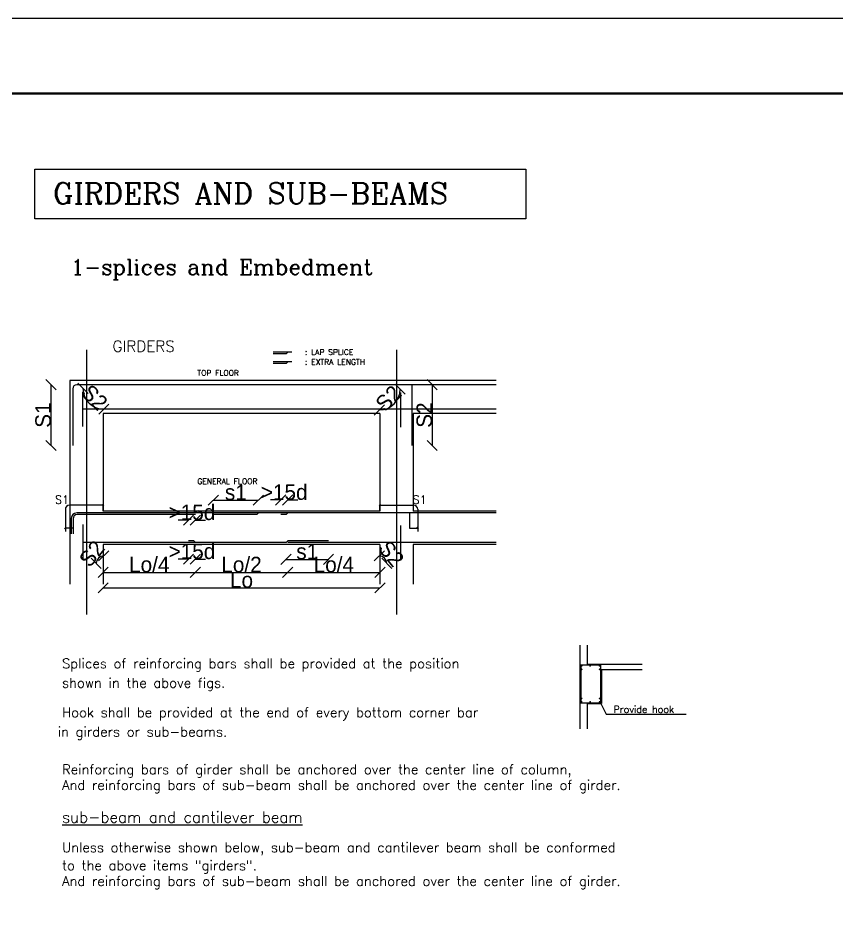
# Model space of a CAD drawing. Extents: x 166525 to 167198, y 178739 to 179747.
# Drawn here: x 167054.76 to 167067.93, y 179510.1 to 179524.79 of the extents above; entities that cross this region are included whole.
import ezdxf

# ---------------------------------------------------------------- set-up
doc = ezdxf.new("R2010")
doc.units = 0
doc.header["$MEASUREMENT"] = 0
doc.linetypes.add('AUSGEZOGEN', pattern=[0])
doc.linetypes.add('HIDDEN', pattern=[9.525, 6.35, -3.175])
doc.layers.get('0').update_dxf_attribs({"linetype": 'CONTINUOUS'})
doc.layers.get('DEFPOINTS').update_dxf_attribs({"linetype": 'CONTINUOUS'})
for name, color, linetype in [('1', 7, 'CONTINUOUS'), ('CL', 7, 'AUSGEZOGEN'), ('COVER', 7, 'CONTINUOUS'), ('MHATCH', 8, 'CONTINUOUS'), ('outdim', 42, 'CONTINUOUS'), ('Steel', 2, 'CONTINUOUS'), ('TEXT', 7, 'CONTINUOUS')]:
    doc.layers.add(name, color=color, linetype=linetype)
doc.styles.add('ROMANC', font='romanc', dxfattribs={"height": 30})
doc.styles.add('ROMANS', font='romans.shx')
doc.dimstyles.new('mais 1-100 plan', dxfattribs={"dimtxt": 0.25, "dimasz": 0.1635, "dimexe": 0.18, "dimexo": 0.0625, "dimgap": 0, "dimtad": 1, "dimzin": 0, "dimdsep": 46, "dimtxsty": 'Standard', "dimblk": 'OBLIQUE', "dimcen": 0, "dimse1": 1, "dimse2": 1, "dimclrd": 8, "dimclrt": 4, "dimadec": 0, "dimazin": 0, "dimtfac": 1, "dimtix": 1, "dimtofl": 0, "dimtmove": 0, "dimatfit": 3, "dimldrblk": 'OBLIQUE', "dimfxl": 0.18, "dimtolj": 1, "dimtzin": 0, "dimarcsym": 0})

# ---------------------------------------------------------------- blocks, each defined once
blk = doc.blocks.new('_OBLIQUE')
at = {"color": 0, "linetype": 'ByBlock'}
blk.add_line((-0.5, -0.5), (0.5, 0.5), dxfattribs=at)
blk = doc.blocks.new('*D1444')
at = {"color": 8, "linetype": 'Continuous', "lineweight": -2, "transparency": 16777216}
blk.add_line((167056.123, 179515.622), (167060.578, 179515.622), dxfattribs=at)
at = {"layer": 'DEFPOINTS', "color": 0, "linetype": 'Continuous', "transparency": 16777216}
for p in [(167056.123, 179516.203), (167060.578, 179516.172), (167060.578, 179515.622)]:
    blk.add_point(p, dxfattribs=at)
at = {"color": 8, "linetype": 'Continuous', "lineweight": -2, "transparency": 16777216, "xscale": 0.1635000000000001, "yscale": 0.1635000000000001, "zscale": 0.1635000000000001, "rotation": 180}
blk.add_blockref('_OBLIQUE', (167056.123, 179515.622), dxfattribs=at)
at = {"color": 8, "linetype": 'Continuous', "lineweight": -2, "transparency": 16777216, "xscale": 0.1635000000000001, "yscale": 0.1635000000000001, "zscale": 0.1635000000000001}
blk.add_blockref('_OBLIQUE', (167060.578, 179515.622), dxfattribs=at)
at = {"color": 4, "linetype": 'Continuous', "transparency": 16777216, "insert": (167058.35, 179515.747), "char_height": 0.25, "attachment_point": 5}
blk.add_mtext('\\A1;{Lo}', dxfattribs=at)
blk = doc.blocks.new('*D1445')
at = {"color": 8, "linetype": 'Continuous', "lineweight": -2, "transparency": 16777216}
blk.add_line((167057.608, 179515.871), (167059.093, 179515.871), dxfattribs=at)
at = {"layer": 'DEFPOINTS', "color": 0, "linetype": 'Continuous', "transparency": 16777216}
for p in [(167057.608, 179516.233), (167059.093, 179516.233), (167059.093, 179515.871)]:
    blk.add_point(p, dxfattribs=at)
at = {"color": 8, "linetype": 'Continuous', "lineweight": -2, "transparency": 16777216, "xscale": 0.1635000000000001, "yscale": 0.1635000000000001, "zscale": 0.1635000000000001, "rotation": 180}
blk.add_blockref('_OBLIQUE', (167057.608, 179515.871), dxfattribs=at)
at = {"color": 8, "linetype": 'Continuous', "lineweight": -2, "transparency": 16777216, "xscale": 0.1635000000000001, "yscale": 0.1635000000000001, "zscale": 0.1635000000000001}
blk.add_blockref('_OBLIQUE', (167059.093, 179515.871), dxfattribs=at)
at = {"color": 4, "linetype": 'Continuous', "transparency": 16777216, "insert": (167058.35, 179515.996), "char_height": 0.25, "attachment_point": 5}
blk.add_mtext('\\A1;{Lo/2}', dxfattribs=at)
blk = doc.blocks.new('*D1450')
at = {"color": 8, "linetype": 'Continuous', "lineweight": -2, "transparency": 16777216}
for p, q in [((167058.981, 179517.037), (167058.818, 179517.037)), ((167059.093, 179517.037), (167059.256, 179517.037))]:
    blk.add_line(p, q, dxfattribs=at)
at = {"layer": 'DEFPOINTS', "color": 0, "linetype": 'Continuous', "transparency": 16777216}
for p in [(167058.981, 179516.905), (167059.093, 179517.037), (167059.093, 179516.931)]:
    blk.add_point(p, dxfattribs=at)
at = {"color": 8, "linetype": 'Continuous', "lineweight": -2, "transparency": 16777216, "xscale": 0.1635000000000001, "yscale": 0.1635000000000001, "zscale": 0.1635000000000001}
blk.add_blockref('_OBLIQUE', (167058.981, 179517.037), dxfattribs=at)
at = {"color": 8, "linetype": 'Continuous', "lineweight": -2, "transparency": 16777216, "xscale": 0.1635000000000001, "yscale": 0.1635000000000001, "zscale": 0.1635000000000001, "rotation": 180}
blk.add_blockref('_OBLIQUE', (167059.093, 179517.037), dxfattribs=at)
at = {"color": 4, "linetype": 'Continuous', "transparency": 16777216, "insert": (167059.037, 179517.162), "char_height": 0.25, "attachment_point": 5}
blk.add_mtext('\\A1;{>15d}', dxfattribs=at)
blk = doc.blocks.new('*D1483')
at = {"color": 8, "linetype": 'Continuous', "lineweight": -2, "transparency": 16777216}
blk.add_arc((167056.133, 179518.834), 0.335, 180, 270, dxfattribs=at)
at = {"layer": 'DEFPOINTS', "color": 0, "linetype": 'Continuous', "transparency": 16777216}
for p in [(167055.845, 179518.834), (167056.133, 179518.834), (167056.403, 179518.834), (167055.965, 179518.544), (167056.133, 179516.667)]:
    blk.add_point(p, dxfattribs=at)
at = {"color": 8, "linetype": 'Continuous', "lineweight": -2, "transparency": 16777216, "xscale": 0.1635000000000001, "yscale": 0.1635000000000001, "zscale": 0.1635000000000001}
for p, rotation in [((167055.798, 179518.834), 90), ((167056.133, 179518.5), 2.720224046015574e-10)]:
    blk.add_blockref('_OBLIQUE', p, dxfattribs=dict(at, rotation=rotation))
at = {"color": 4, "linetype": 'Continuous', "transparency": 16777216, "insert": (167055.984, 179518.686), "char_height": 0.25, "attachment_point": 5, "rotation": 315}
blk.add_mtext('\\A1;{S2}', dxfattribs=at)
blk = doc.blocks.new('*D1484')
at = {"color": 8, "linetype": 'Continuous', "lineweight": -2, "transparency": 16777216}
for p, q in [((167057.496, 179516.712), (167057.332, 179516.712)), ((167057.608, 179516.712), (167057.771, 179516.712))]:
    blk.add_line(p, q, dxfattribs=at)
at = {"layer": 'DEFPOINTS', "color": 0, "linetype": 'Continuous', "transparency": 16777216}
for p in [(167057.496, 179516.614), (167057.608, 179516.712), (167057.608, 179516.588)]:
    blk.add_point(p, dxfattribs=at)
at = {"color": 8, "linetype": 'Continuous', "lineweight": -2, "transparency": 16777216, "xscale": 0.1635000000000001, "yscale": 0.1635000000000001, "zscale": 0.1635000000000001}
blk.add_blockref('_OBLIQUE', (167057.496, 179516.712), dxfattribs=at)
at = {"color": 8, "linetype": 'Continuous', "lineweight": -2, "transparency": 16777216, "xscale": 0.1635000000000001, "yscale": 0.1635000000000001, "zscale": 0.1635000000000001, "rotation": 180}
blk.add_blockref('_OBLIQUE', (167057.608, 179516.712), dxfattribs=at)
at = {"color": 4, "linetype": 'Continuous', "transparency": 16777216, "insert": (167057.552, 179516.837), "char_height": 0.25, "attachment_point": 5}
blk.add_mtext('\\A1;{>15d}', dxfattribs=at)
blk = doc.blocks.new('*D1485')
at = {"color": 8, "linetype": 'Continuous', "lineweight": -2, "transparency": 16777216}
for p, q in [((167057.496, 179516.084), (167057.332, 179516.084)), ((167057.608, 179516.084), (167057.771, 179516.084))]:
    blk.add_line(p, q, dxfattribs=at)
at = {"layer": 'DEFPOINTS', "color": 0, "linetype": 'Continuous', "transparency": 16777216}
for p in [(167057.496, 179516.287), (167057.608, 179516.261), (167057.608, 179516.084)]:
    blk.add_point(p, dxfattribs=at)
at = {"color": 8, "linetype": 'Continuous', "lineweight": -2, "transparency": 16777216, "xscale": 0.1635000000000001, "yscale": 0.1635000000000001, "zscale": 0.1635000000000001}
blk.add_blockref('_OBLIQUE', (167057.496, 179516.084), dxfattribs=at)
at = {"color": 8, "linetype": 'Continuous', "lineweight": -2, "transparency": 16777216, "xscale": 0.1635000000000001, "yscale": 0.1635000000000001, "zscale": 0.1635000000000001, "rotation": 180}
blk.add_blockref('_OBLIQUE', (167057.608, 179516.084), dxfattribs=at)
at = {"color": 4, "linetype": 'Continuous', "transparency": 16777216, "insert": (167057.552, 179516.209), "char_height": 0.25, "attachment_point": 5}
blk.add_mtext('\\A1;{>15d}', dxfattribs=at)
blk = doc.blocks.new('*D1490')
at = {"color": 8, "linetype": 'Continuous', "lineweight": -2, "transparency": 16777216}
blk.add_arc((167056.132, 179516.018), 0.119, 90, 180, dxfattribs=at)
at = {"layer": 'DEFPOINTS', "color": 0, "linetype": 'Continuous', "transparency": 16777216}
for p in [(167056.132, 179518.186), (167055.843, 179516.018), (167056.072, 179516.121), (167056.132, 179516.018), (167056.402, 179516.018)]:
    blk.add_point(p, dxfattribs=at)
at = {"color": 8, "linetype": 'Continuous', "lineweight": -2, "transparency": 16777216, "xscale": 0.1635000000000001, "yscale": 0.1635000000000001, "zscale": 0.1635000000000001}
for p, rotation in [((167056.132, 179516.137), 4.213598842002867e-11), ((167056.012, 179516.018), 269.999999999431)]:
    blk.add_blockref('_OBLIQUE', p, dxfattribs=dict(at, rotation=rotation))
at = {"color": 4, "linetype": 'Continuous', "transparency": 16777216, "insert": (167055.942, 179516.172), "char_height": 0.25, "attachment_point": 5, "rotation": 50.8986}
blk.add_mtext('\\A1;{S2}', dxfattribs=at)
blk = doc.blocks.new('*D1491')
at = {"color": 8, "linetype": 'Continuous', "lineweight": -2, "transparency": 16777216}
blk.add_line((167056.123, 179515.871), (167057.608, 179515.871), dxfattribs=at)
at = {"layer": 'DEFPOINTS', "color": 0, "linetype": 'Continuous', "transparency": 16777216}
for p in [(167056.123, 179516.202), (167057.608, 179516.233), (167057.608, 179515.871)]:
    blk.add_point(p, dxfattribs=at)
at = {"color": 8, "linetype": 'Continuous', "lineweight": -2, "transparency": 16777216, "xscale": 0.1635000000000001, "yscale": 0.1635000000000001, "zscale": 0.1635000000000001, "rotation": 180}
blk.add_blockref('_OBLIQUE', (167056.123, 179515.871), dxfattribs=at)
at = {"color": 8, "linetype": 'Continuous', "lineweight": -2, "transparency": 16777216, "xscale": 0.1635000000000001, "yscale": 0.1635000000000001, "zscale": 0.1635000000000001}
blk.add_blockref('_OBLIQUE', (167057.608, 179515.871), dxfattribs=at)
at = {"color": 4, "linetype": 'Continuous', "transparency": 16777216, "insert": (167056.865, 179515.996), "char_height": 0.25, "attachment_point": 5}
blk.add_mtext('\\A1;{Lo/4}', dxfattribs=at)
blk = doc.blocks.new('*D1492')
at = {"color": 8, "linetype": 'Continuous', "lineweight": -2, "transparency": 16777216}
blk.add_line((167057.896, 179517.033), (167058.621, 179517.033), dxfattribs=at)
at = {"layer": 'DEFPOINTS', "color": 0, "linetype": 'Continuous', "transparency": 16777216}
for p in [(167057.896, 179516.896), (167058.621, 179517.033), (167058.621, 179516.922)]:
    blk.add_point(p, dxfattribs=at)
at = {"color": 8, "linetype": 'Continuous', "lineweight": -2, "transparency": 16777216, "xscale": 0.1635000000000001, "yscale": 0.1635000000000001, "zscale": 0.1635000000000001, "rotation": 180}
blk.add_blockref('_OBLIQUE', (167057.896, 179517.033), dxfattribs=at)
at = {"color": 8, "linetype": 'Continuous', "lineweight": -2, "transparency": 16777216, "xscale": 0.1635000000000001, "yscale": 0.1635000000000001, "zscale": 0.1635000000000001}
blk.add_blockref('_OBLIQUE', (167058.621, 179517.033), dxfattribs=at)
at = {"color": 4, "linetype": 'Continuous', "transparency": 16777216, "insert": (167058.259, 179517.158), "char_height": 0.25, "attachment_point": 5}
blk.add_mtext('\\A1;{s1}', dxfattribs=at)
blk = doc.blocks.new('*D1493')
at = {"color": 8, "linetype": 'Continuous', "lineweight": -2, "transparency": 16777216}
blk.add_line((167055.283, 179518.893), (167055.283, 179517.914), dxfattribs=at)
at = {"layer": 'DEFPOINTS', "color": 0, "linetype": 'Continuous', "transparency": 16777216}
for p in [(167055.479, 179518.893), (167055.283, 179517.914), (167055.479, 179517.914)]:
    blk.add_point(p, dxfattribs=at)
at = {"color": 8, "linetype": 'Continuous', "lineweight": -2, "transparency": 16777216, "xscale": 0.1635000000000001, "yscale": 0.1635000000000001, "zscale": 0.1635000000000001}
for p, rotation in [((167055.283, 179518.893), 90), ((167055.283, 179517.914), 270)]:
    blk.add_blockref('_OBLIQUE', p, dxfattribs=dict(at, rotation=rotation))
at = {"color": 4, "linetype": 'Continuous', "transparency": 16777216, "insert": (167055.158, 179518.404), "char_height": 0.25, "attachment_point": 5, "rotation": 90}
blk.add_mtext('\\A1;{S1}', dxfattribs=at)
blk = doc.blocks.new('*D1498')
at = {"color": 8, "linetype": 'Continuous', "lineweight": -2, "transparency": 16777216}
blk.add_arc((167060.568, 179518.821), 0.335, 270, 0, dxfattribs=at)
at = {"layer": 'DEFPOINTS', "color": 0, "linetype": 'Continuous', "transparency": 16777216}
for p in [(167060.297, 179518.821), (167060.568, 179518.821), (167060.856, 179518.821), (167060.735, 179518.531), (167060.568, 179516.653)]:
    blk.add_point(p, dxfattribs=at)
at = {"color": 8, "linetype": 'Continuous', "lineweight": -2, "transparency": 16777216, "xscale": 0.1635000000000001, "yscale": 0.1635000000000001, "zscale": 0.1635000000000001}
for p, rotation in [((167060.903, 179518.821), 90), ((167060.568, 179518.486), 179.999999999456)]:
    blk.add_blockref('_OBLIQUE', p, dxfattribs=dict(at, rotation=rotation))
at = {"color": 4, "linetype": 'Continuous', "transparency": 16777216, "insert": (167060.716, 179518.673), "char_height": 0.25, "attachment_point": 5, "rotation": 45}
blk.add_mtext('\\A1;{S2}', dxfattribs=at)
blk = doc.blocks.new('*D1499')
at = {"color": 8, "linetype": 'Continuous', "lineweight": -2, "transparency": 16777216}
blk.add_arc((167060.569, 179516.018), 0.119, 360, 90, dxfattribs=at)
at = {"layer": 'DEFPOINTS', "color": 0, "linetype": 'Continuous', "transparency": 16777216}
for p in [(167060.569, 179518.186), (167060.299, 179516.018), (167060.569, 179516.018), (167060.629, 179516.121), (167060.857, 179516.018)]:
    blk.add_point(p, dxfattribs=at)
at = {"color": 8, "linetype": 'Continuous', "lineweight": -2, "transparency": 16777216, "xscale": 0.1635000000000001, "yscale": 0.1635000000000001, "zscale": 0.1635000000000001}
for p, rotation in [((167060.569, 179516.137), 180.0000000006119), ((167060.689, 179516.018), 269.9999999964737)]:
    blk.add_blockref('_OBLIQUE', p, dxfattribs=dict(at, rotation=rotation))
at = {"color": 4, "linetype": 'Continuous', "transparency": 16777216, "insert": (167060.759, 179516.172), "char_height": 0.25, "attachment_point": 5, "rotation": 309.1014}
blk.add_mtext('\\A1;{S2}', dxfattribs=at)
blk = doc.blocks.new('*D1500')
at = {"color": 8, "linetype": 'Continuous', "lineweight": -2, "transparency": 16777216}
blk.add_line((167059.093, 179515.871), (167060.578, 179515.871), dxfattribs=at)
at = {"layer": 'DEFPOINTS', "color": 0, "linetype": 'Continuous', "transparency": 16777216}
for p in [(167059.093, 179516.233), (167060.578, 179516.164), (167060.578, 179515.871)]:
    blk.add_point(p, dxfattribs=at)
at = {"color": 8, "linetype": 'Continuous', "lineweight": -2, "transparency": 16777216, "xscale": 0.1635000000000001, "yscale": 0.1635000000000001, "zscale": 0.1635000000000001, "rotation": 180}
blk.add_blockref('_OBLIQUE', (167059.093, 179515.871), dxfattribs=at)
at = {"color": 8, "linetype": 'Continuous', "lineweight": -2, "transparency": 16777216, "xscale": 0.1635000000000001, "yscale": 0.1635000000000001, "zscale": 0.1635000000000001}
blk.add_blockref('_OBLIQUE', (167060.578, 179515.871), dxfattribs=at)
at = {"color": 4, "linetype": 'Continuous', "transparency": 16777216, "insert": (167059.836, 179515.996), "char_height": 0.25, "attachment_point": 5}
blk.add_mtext('\\A1;{Lo/4}', dxfattribs=at)
blk = doc.blocks.new('*D1501')
at = {"color": 8, "linetype": 'Continuous', "lineweight": -2, "transparency": 16777216}
blk.add_line((167059.067, 179516.081), (167059.749, 179516.081), dxfattribs=at)
at = {"layer": 'DEFPOINTS', "color": 0, "linetype": 'Continuous', "transparency": 16777216}
for p in [(167059.067, 179516.233), (167059.749, 179516.259), (167059.749, 179516.081)]:
    blk.add_point(p, dxfattribs=at)
at = {"color": 8, "linetype": 'Continuous', "lineweight": -2, "transparency": 16777216, "xscale": 0.1635000000000001, "yscale": 0.1635000000000001, "zscale": 0.1635000000000001, "rotation": 180}
blk.add_blockref('_OBLIQUE', (167059.067, 179516.081), dxfattribs=at)
at = {"color": 8, "linetype": 'Continuous', "lineweight": -2, "transparency": 16777216, "xscale": 0.1635000000000001, "yscale": 0.1635000000000001, "zscale": 0.1635000000000001}
blk.add_blockref('_OBLIQUE', (167059.749, 179516.081), dxfattribs=at)
at = {"color": 4, "linetype": 'Continuous', "transparency": 16777216, "insert": (167059.408, 179516.206), "char_height": 0.25, "attachment_point": 5}
blk.add_mtext('\\A1;{s1}', dxfattribs=at)
blk = doc.blocks.new('*D1502')
at = {"color": 8, "linetype": 'Continuous', "lineweight": -2, "transparency": 16777216}
blk.add_line((167061.418, 179518.893), (167061.418, 179517.914), dxfattribs=at)
at = {"layer": 'DEFPOINTS', "color": 0, "linetype": 'Continuous', "transparency": 16777216}
for p in [(167061.222, 179518.893), (167061.222, 179517.914), (167061.418, 179517.914)]:
    blk.add_point(p, dxfattribs=at)
at = {"color": 8, "linetype": 'Continuous', "lineweight": -2, "transparency": 16777216, "xscale": 0.1635000000000001, "yscale": 0.1635000000000001, "zscale": 0.1635000000000001}
for p, rotation in [((167061.418, 179518.893), 90), ((167061.418, 179517.914), 270)]:
    blk.add_blockref('_OBLIQUE', p, dxfattribs=dict(at, rotation=rotation))
at = {"color": 4, "linetype": 'Continuous', "transparency": 16777216, "insert": (167061.293, 179518.404), "char_height": 0.25, "attachment_point": 5, "rotation": 90}
blk.add_mtext('\\A1;{S2}', dxfattribs=at)

msp = doc.modelspace()

# ---------------------------------------------------------------- linework, layer by layer
at = {"color": 9, "linetype": 'ByBlock'}
for p, q in [((167056.12253, 179516.95345), (167055.58152, 179516.95345)), ((167056.12253, 179516.85757), (167056.12253, 179516.95791)), ((167060.57823, 179516.85757), (167060.57823, 179516.95791)), ((167060.57823, 179516.95345), (167061.11924, 179516.95345)), ((167055.51468, 179516.88661), (167055.51468, 179516.58416)), ((167061.18608, 179516.88661), (167061.18608, 179516.58416)), ((167055.64751, 179516.58416), (167055.51023, 179516.58416)), ((167055.51468, 179516.58416), (167055.51468, 179516.53069)), ((167061.05325, 179516.58416), (167061.19053, 179516.58416)), ((167061.18608, 179516.58416), (167061.18608, 179516.53069))]:
    msp.add_line(p, q, dxfattribs=at)
for centre, start, end in [((167055.58152, 179516.88661), 90, 180), ((167061.11924, 179516.88661), 0, 90)]:
    msp.add_arc(centre, 0.06684, start, end, dxfattribs=at)
at = {"layer": '1'}
for p, q in [((167062.44832, 179518.96314), (167055.58785, 179518.96314)), ((167055.58785, 179518.96314), (167055.58785, 179515.68418)), ((167060.57823, 179518.42846), (167056.12253, 179518.42846)), ((167056.12253, 179518.42846), (167056.12253, 179516.85757)), ((167060.57823, 179518.42846), (167060.57823, 179516.85757)), ((167061.11291, 179518.42846), (167061.11291, 179516.85757)), ((167062.44832, 179518.42846), (167061.11291, 179518.42846)), ((167060.57823, 179516.85757), (167056.12253, 179516.85757)), ((167062.44832, 179516.85757), (167061.11291, 179516.85757)), ((167060.57823, 179516.32289), (167056.12253, 179516.32289)), ((167056.12253, 179516.32289), (167056.12253, 179515.68418)), ((167060.57823, 179516.32289), (167060.57823, 179515.68418)), ((167061.11291, 179516.32289), (167061.11291, 179515.68418)), ((167062.44832, 179516.32289), (167061.11291, 179516.32289))]:
    msp.add_line(p, q, dxfattribs=at)
at = {"layer": '1', "ltscale": 10}
for p, q in [((167063.79576, 179514.69741), (167063.79576, 179513.35182)), ((167063.91161, 179514.69741), (167063.91161, 179514.3946)), ((167063.91161, 179514.3946), (167064.79602, 179514.3946)), ((167064.14331, 179514.30772), (167064.79602, 179514.30772)), ((167064.14331, 179514.30772), (167064.14331, 179513.75744)), ((167063.91161, 179513.75744), (167063.91161, 179513.35182)), ((167063.91161, 179513.75744), (167064.14331, 179513.75744))]:
    msp.add_line(p, q, dxfattribs=at)
msp.add_lwpolyline([(167064.12094, 179513.78311), (167064.21725, 179513.58866), (167065.5061, 179513.58866)], dxfattribs=at)
at = {"layer": 'CL', "ltscale": 50}
for p, q in [((167055.85519, 179519.45509), (167055.85519, 179515.19049)), ((167060.84557, 179519.45509), (167060.84557, 179515.19049))]:
    msp.add_line(p, q, dxfattribs=at)
at = {"layer": 'COVER', "flags": 128}
msp.add_lwpolyline([(167044.24362, 179524.7939), (167104.16487, 179524.7939), (167104.16487, 179482.4714), (167044.24362, 179482.4714)], close=True, dxfattribs=at)
at = {"layer": 'DEFPOINTS', "color": 0, "linetype": 'ByBlock'}
for p in [(167056.12253, 179516.85757), (167060.57823, 179516.85757), (167055.51468, 179516.58416), (167055.64751, 179516.58416), (167061.05325, 179516.58416), (167061.18608, 179516.58416)]:
    msp.add_point(p, dxfattribs=at)
at = {"layer": 'MHATCH', "const_width": 0.03562, "flags": 128}
msp.add_lwpolyline([(167045.81112, 179523.58265), (167102.59737, 179523.58265), (167102.59737, 179483.68265), (167045.81112, 179483.68265)], close=True, dxfattribs=at)
at = {"layer": 'MHATCH'}
msp.add_lwpolyline([(167046.16737, 179523.58265), (167102.59737, 179523.58265), (167102.59737, 179483.68265)], dxfattribs=at)
at = {"layer": 'Steel'}
for p, q in [((167059.15733, 179519.41874), (167058.86173, 179519.41874)), ((167059.067, 179519.39274), (167058.86173, 179519.39274)), ((167059.067, 179519.39274), (167059.093, 179519.41874)), ((167059.15733, 179519.26081), (167058.86173, 179519.26081)), ((167059.067, 179519.23481), (167059.093, 179519.26081)), ((167055.63395, 179518.82645), (167055.63395, 179517.9141)), ((167062.44832, 179518.89328), (167055.70079, 179518.89328)), ((167061.09064, 179518.89328), (167061.09064, 179517.9141)), ((167055.79118, 179518.77767), (167055.79118, 179518.21896)), ((167060.90958, 179518.76578), (167060.90958, 179518.20707)), ((167062.44832, 179518.49832), (167055.79118, 179518.49832)), ((167062.44832, 179516.82914), (167055.69924, 179516.82914)), ((167057.60776, 179516.80286), (167055.70513, 179516.80286)), ((167058.59537, 179516.80314), (167057.89577, 179516.80314)), ((167058.59537, 179516.80314), (167058.62136, 179516.82914)), ((167059.067, 179516.80314), (167058.98113, 179516.80314)), ((167059.067, 179516.80314), (167059.093, 179516.82914)), ((167061.05325, 179516.82914), (167061.05325, 179516.58416)), ((167055.61013, 179516.74002), (167055.61013, 179516.49364)), ((167055.63829, 179516.73603), (167055.63829, 179516.49211)), ((167055.79674, 179516.64216), (167055.79674, 179516.08345)), ((167060.90958, 179516.62393), (167060.90958, 179516.06522)), ((167059.067, 179516.35411), (167055.79674, 179516.35411)), ((167057.58177, 179516.38011), (167057.4959, 179516.38011)), ((167057.58177, 179516.38011), (167057.60776, 179516.35411)), ((167059.067, 179516.35411), (167059.093, 179516.38011)), ((167059.74949, 179516.38011), (167059.093, 179516.38011)), ((167062.44832, 179516.35411), (167059.093, 179516.35411))]:
    msp.add_line(p, q, dxfattribs=at)
at = {"layer": 'Steel', "linetype": 'HIDDEN', "ltscale": 25}
msp.add_line((167059.067, 179519.23481), (167058.86173, 179519.23481), dxfattribs=at)
at = {"layer": 'Steel', "color": 3, "ltscale": 10}
for p, q in [((167063.81024, 179514.38012), (167063.81024, 179513.77192)), ((167063.81024, 179514.38012), (167064.12882, 179514.38012)), ((167064.12882, 179514.38012), (167064.12882, 179513.77192)), ((167063.81024, 179513.77192), (167064.12882, 179513.77192))]:
    msp.add_line(p, q, dxfattribs=at)
at = {"layer": 'Steel'}
msp.add_lwpolyline([(167055.02136, 179522.36199), (167062.9242, 179522.36199), (167062.9242, 179521.56679), (167055.02136, 179521.56679)], close=True, dxfattribs=at)
at = {"layer": 'Steel', "ltscale": 10, "const_width": 0.01448}
for points in [[(167063.81667, 179514.36636, 1), (167063.83115, 179514.36636, 1)], [(167063.81667, 179514.3102, 1), (167063.83115, 179514.3102, 1)], [(167063.95273, 179514.36636, 1), (167063.96721, 179514.36636, 1)], [(167064.10694, 179514.36636, 1), (167064.12142, 179514.36636, 1)], [(167064.10694, 179514.3102, 1), (167064.12142, 179514.3102, 1)], [(167063.81667, 179513.84184, -1), (167063.83115, 179513.84184, -1)], [(167064.10694, 179513.84184, -1), (167064.12142, 179513.84184, -1)], [(167063.81667, 179513.78569, -1), (167063.83115, 179513.78569, -1)], [(167063.95273, 179513.78569, -1), (167063.96721, 179513.78569, -1)], [(167064.10694, 179513.78569, -1), (167064.12142, 179513.78569, -1)]]:
    msp.add_lwpolyline(points, format="xyb", close=True, dxfattribs=at)
at = {"layer": 'Steel'}
for centre, radius in [((167055.70079, 179518.82645), 0.06684), ((167055.69924, 179516.74002), 0.08911), ((167055.70513, 179516.73603), 0.06684)]:
    msp.add_arc(centre, radius, 90, 180, dxfattribs=at)

# ---------------------------------------------------------------- block references
at = {"color": 9, "linetype": 'ByBlock', "yscale": 0.02673419885104522}
for p, xscale, zscale, rotation in [((167056.12253, 179516.95345), -0.02673419885104522, 0.0267341988597088, 180), ((167060.57823, 179516.95345), 0.02673419885104522, 0.02673419885104522, 180), ((167055.51468, 179516.58416), -0.02673419885104522, 0.0267341988597088, 270), ((167061.18608, 179516.58416), 0.02673419885104522, 0.02673419885104522, 90)]:
    msp.add_blockref('_OBLIQUE', p, dxfattribs=dict(at, xscale=xscale, zscale=zscale, rotation=rotation))

# ---------------------------------------------------------------- texts
at = {"layer": '1', "color": 2, "ltscale": 10, "insert": (167064.33809, 179513.61093), "char_height": 0.1113925, "attachment_point": 7, "style": 'ROMANS'}
msp.add_mtext('Provide hook', dxfattribs=at)
at = {"layer": 'CL', "color": 7, "style": 'ROMANC'}
for s, height, p in [('GIRDERS AND SUB-BEAMS', 0.3384903, (167055.31533, 179521.80685)), ('1-splices and Embedment', 0.2468158, (167055.60443, 179520.66462))]:
    msp.add_text(s, height=height, dxfattribs=at).set_placement(p)
at = {"layer": 'outdim', "char_height": 0.133671, "attachment_point": 5, "style": 'ROMANS'}
for insert in [(167055.46198, 179517.04256), (167061.21716, 179517.04256)]:
    msp.add_mtext('{S1}', dxfattribs=dict(at, insert=insert))
at = {"layer": 'TEXT', "ltscale": 10, "style": 'ROMANS'}
for s, height, p in [('GIRDERS', 0.178228, (167056.27491, 179519.42338)), (': LAP SPLICE', 0.089114, (167059.37169, 179519.37288)), (': EXTRA LENGTH', 0.089114, (167059.37169, 179519.21495)), ('Splices of reinforcing bars shall be provided at the position', 0.1559495, (167055.46138, 179514.32637)), ('shown in the above figs.', 0.1559495, (167055.46138, 179514.01462)), ('Hook shall be provided at the end of every bottom corner bar', 0.1559495, (167055.46138, 179513.54033)), (' in girders or sub-beams.', 0.1559495, (167055.28575, 179513.22858)), ('Reinforcing bars of girder shall be anchored over the center line of column,', 0.1559495, (167055.46138, 179512.61984)), ('And reinforcing bars of sub-beam shall be anchored over the center line of girder.', 0.1559495, (167055.46138, 179512.36964)), ('%%usub-beam and cantilever beam', 0.178228, (167055.46138, 179511.84054)), ('Unless otherwise shown below, sub-beam and cantilever beam shall be conformed', 0.1559495, (167055.46138, 179511.36655)), ('to the above items "girders".', 0.1559495, (167055.46138, 179511.07428)), ('And reinforcing bars of sub-beam shall be anchored over the center line of girder.', 0.1559495, (167055.46138, 179510.82408))]:
    msp.add_text(s, height=height, dxfattribs=at).set_placement(p)
at = {"layer": 'TEXT', "style": 'ROMANS'}
for s, p in [('TOP FLOOR', (167057.63959, 179519.03928)), ('GENERAL FLOOR', (167057.63959, 179517.29429))]:
    msp.add_text(s, height=0.089114, dxfattribs=at).set_placement(p)

# ---------------------------------------------------------------- dimensions: what is measured, and where the dimension line sits
at = {"color": 2, "linetype": 'Continuous'}
for base, p1, p2, angle, text, picture, middle in [((167055.28287, 179517.9141), (167055.47852, 179518.89328), (167055.47852, 179517.9141), 270, '{S1}', '*D1493', (167055.15787, 179518.40369)), ((167061.41789, 179517.9141), (167061.22224, 179518.89328), (167061.22224, 179517.9141), 90, '{S2}', '*D1502', (167061.29289, 179518.40369))]:
    dim = msp.add_linear_dim(base=base, p1=p1, p2=p2, angle=angle, text=text, dimstyle='mais 1-100 plan', override={"dimfxlon": 1, "dimarcsym": 1}, dxfattribs=at)
    dim.commit()
    dim.dimension.update_dxf_attribs({"geometry": picture, "text_midpoint": middle})
for base, line1, line2, picture, middle in [((167055.96539, 179518.54443), ((167056.13279, 179516.66665), (167056.13279, 179518.83437)), ((167055.84475, 179518.83437), (167056.40346, 179518.83437)), '*D1483', (167055.98444, 179518.68602)), ((167060.73537, 179518.53106), ((167060.56797, 179516.65328), (167060.56797, 179518.82101)), ((167060.85601, 179518.82101), (167060.2973, 179518.82101)), '*D1498', (167060.71632, 179518.67265))]:
    dim = msp.add_angular_dim_2l(base=base, line1=line1, line2=line2, text='{S2}', dimstyle='mais 1-100 plan', override={"dimfxlon": 1, "dimarcsym": 1}, dxfattribs=at)
    dim.commit()
    dim.dimension.update_dxf_attribs({"geometry": picture, "text_midpoint": middle})
for base, line1, line2, picture, middle in [((167056.07188, 179516.1214), ((167056.13154, 179518.18579), (167056.13154, 179516.01806)), ((167055.8435, 179516.01806), (167056.40221, 179516.01806)), '*D1490', (167056.03894, 179516.09332)), ((167060.62889, 179516.1214), ((167060.56922, 179518.18579), (167060.56922, 179516.01806)), ((167060.85726, 179516.01806), (167060.29855, 179516.01806)), '*D1499', (167060.66182, 179516.09332))]:
    dim = msp.add_angular_dim_2l(base=base, line1=line1, line2=line2, text='{S2}', dimstyle='mais 1-100 plan', override={"dimfxlon": 1, "dimarcsym": 1}, dxfattribs=at)
    dim.commit()
    dim.dimension.update_dxf_attribs({"geometry": picture, "text_midpoint": middle, "dimtype": 162})
for base, p1, p2, text, picture, middle in [((167058.62136, 179517.03288), (167057.89577, 179516.89596), (167058.62136, 179516.92196), '{s1}', '*D1492', (167058.25856, 179517.15788)), ((167059.093, 179517.03704), (167058.98113, 179516.90524), (167059.093, 179516.93124), '{>15d}', '*D1450', (167059.03706, 179517.16204)), ((167057.60776, 179516.71236), (167057.4959, 179516.61362), (167057.60776, 179516.58762), '{>15d}', '*D1484', (167057.55183, 179516.83736)), ((167057.60776, 179516.08368), (167057.4959, 179516.28729), (167057.60776, 179516.2613), '{>15d}', '*D1485', (167057.55183, 179516.20868)), ((167059.74949, 179516.08146), (167059.067, 179516.23345), (167059.74949, 179516.25945), '{s1}', '*D1501', (167059.40824, 179516.20646)), ((167057.60776, 179515.87135), (167056.12253, 179516.20223), (167057.60776, 179516.23345), '{Lo/4}', '*D1491', (167056.86515, 179515.99635)), ((167060.57823, 179515.62235), (167056.12253, 179516.2034), (167060.57823, 179516.1723), '{Lo}', '*D1444', (167058.35038, 179515.74735)), ((167059.093, 179515.87135), (167057.60776, 179516.23345), (167059.093, 179516.23345), '{Lo/2}', '*D1445', (167058.35038, 179515.99635)), ((167060.57823, 179515.87135), (167059.093, 179516.23345), (167060.57823, 179516.16437), '{Lo/4}', '*D1500', (167059.83561, 179515.99635))]:
    dim = msp.add_linear_dim(base=base, p1=p1, p2=p2, text=text, dimstyle='mais 1-100 plan', override={"dimfxlon": 1, "dimarcsym": 1}, dxfattribs=at)
    dim.commit()
    dim.dimension.update_dxf_attribs({"geometry": picture, "text_midpoint": middle})

doc.saveas('drawing.dxf')
